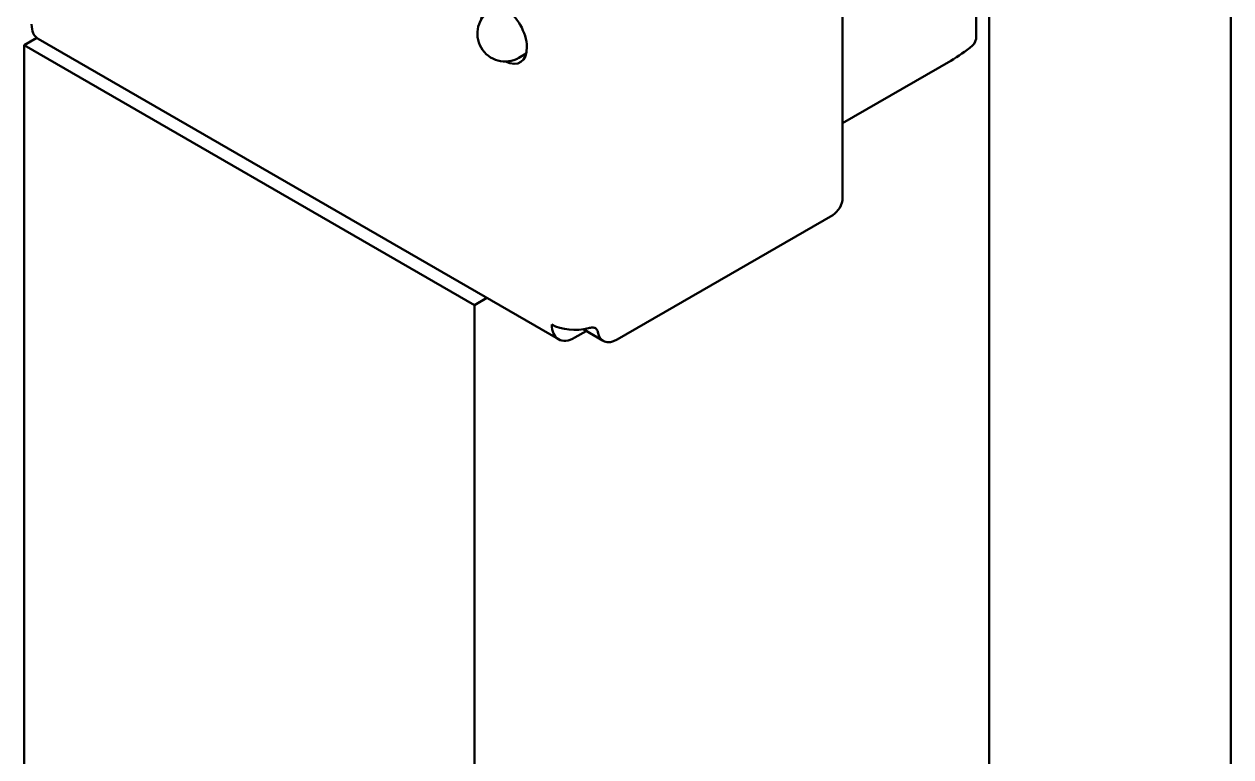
# Model space of a CAD drawing. Header units: millimetres. Extents: x 0 to 420, y 0 to 297.
# Drawn here: x 298.81 to 308.28, y 82.07 to 87.82 of the extents above; entities that cross this region are included whole.
import ezdxf

# ---------------------------------------------------------------- set-up
doc = ezdxf.new("R2010")
doc.units = ezdxf.units.MM
doc.header["$LTSCALE"] = 0.75
doc.layers.add('Visible', color=7, linetype='Continuous', lineweight=50)

msp = doc.modelspace()

# ---------------------------------------------------------------- linework, layer by layer
at = {"layer": 'Visible', "extrusion": (0, 0.816497, 0.57735)}
for p, q in [((305.2349, 91.4103), (305.2349, 86.4566)), ((308.2833, 78.7376), (308.2833, 88.8052)), ((306.2844, 88.0608), (306.2844, 87.731)), ((306.3845, 77.1014), (306.3845, 87.9491)), ((298.9072, 87.7146), (298.8083, 87.6575)), ((298.8083, 87.6575), (302.3439, 85.6163)), ((298.8083, 76.8098), (298.8083, 87.6575)), ((303.004, 85.3478), (298.9193, 87.7062)), ((302.7511, 87.5917), (302.6933, 87.5583)), ((306.0833, 87.5351), (305.2349, 87.0453)), ((303.4646, 85.3456), (305.158, 86.3233)), ((302.3439, 85.6163), (302.4415, 85.6726)), ((302.3439, 74.7685), (302.3439, 85.6163)), ((303.2212, 85.4125), (303.131, 85.3604)), ((303.3557, 85.3348), (303.2017, 85.4237))]:
    msp.add_line(p, q, dxfattribs=at)
at = {"layer": 'Visible', "extrusion": (3e-16, 0, -1)}
msp.add_arc((-302.5845, 87.7469), 0.2177, 240, 60, dxfattribs=at)
at = {"layer": 'Visible'}
for centre, major_axis, start_param, end_param in [((302.5768, 87.7424), (-0.127, 0.22), 2.41634, 7.008438), ((305.158, 86.4122), (0.0544, 0.0943), 3.926991, 5.497787), ((303.131, 85.5678), (0.127, 0.22), 2.356194, 3.926991), ((303.4646, 85.5234), (0.1089, 0.1885), 2.533594, 3.926991)]:
    msp.add_ellipse(centre, major_axis=major_axis, ratio=0.57735, start_param=start_param, end_param=end_param, dxfattribs=at)
at = {"layer": 'Visible', "extrusion": (2e-16, 1e-16, -1)}
msp.add_ellipse((299.0463, 87.9261), major_axis=(0.127, 0.22), ratio=0.57735, start_param=3.141593, end_param=3.926991, dxfattribs=at)
at = {"layer": 'Visible', "extrusion": (3e-16, 0, -1)}
msp.add_ellipse((304.1547, 90.8755), major_axis=(-1.9286, 3.3404), ratio=0.57735, start_param=3.048165, end_param=3.141593, dxfattribs=at)
at = {"layer": 'Visible', "extrusion": (5e-16, 3e-16, -1)}
msp.add_ellipse((306.1561, 87.8051), major_axis=(-0.0907, 0.1571), ratio=0.57735, start_param=2.356194, end_param=3.048165, dxfattribs=at)
at = {"layer": 'Visible', "extrusion": (4e-16, 0, -1)}
msp.add_ellipse((303.131, 85.5678), major_axis=(0.254, 0), ratio=0.57735, start_param=1.13028, end_param=2.356194, dxfattribs=at)
at = {"layer": 'Visible', "extrusion": (3e-16, 2e-16, -1)}
msp.add_ellipse((303.3106, 85.6122), major_axis=(0.1089, 0.1885), ratio=0.57735, start_param=3.141593, end_param=3.180515, dxfattribs=at)
at = {"layer": 'Visible', "extrusion": (2e-16, 2e-16, -1)}
msp.add_ellipse((303.2499, 85.355), major_axis=(0.0454, 0.0786), ratio=0.57735, start_param=0.457248, end_param=0.607999, dxfattribs=at)
at = {"layer": 'Visible'}
msp.add_open_spline([(303.2393, 85.4352), (303.2499, 85.438), (303.2608, 85.4398), (303.2799, 85.4396), (303.2883, 85.4376), (303.3008, 85.4304), (303.3058, 85.4248), (303.3097, 85.4164), (303.3102, 85.4152), (303.3106, 85.4139)], degree=3, knots=[-0.09688962, -0.09688962, -0.09688962, -0.09688962, -0.0723793, -0.0723793, -0.04786899, -0.04786899, -0.02393449, -0.02393449, -0.02006214, -0.02006214, -0.02006214, -0.02006214], dxfattribs=at)

doc.saveas('drawing.dxf')
